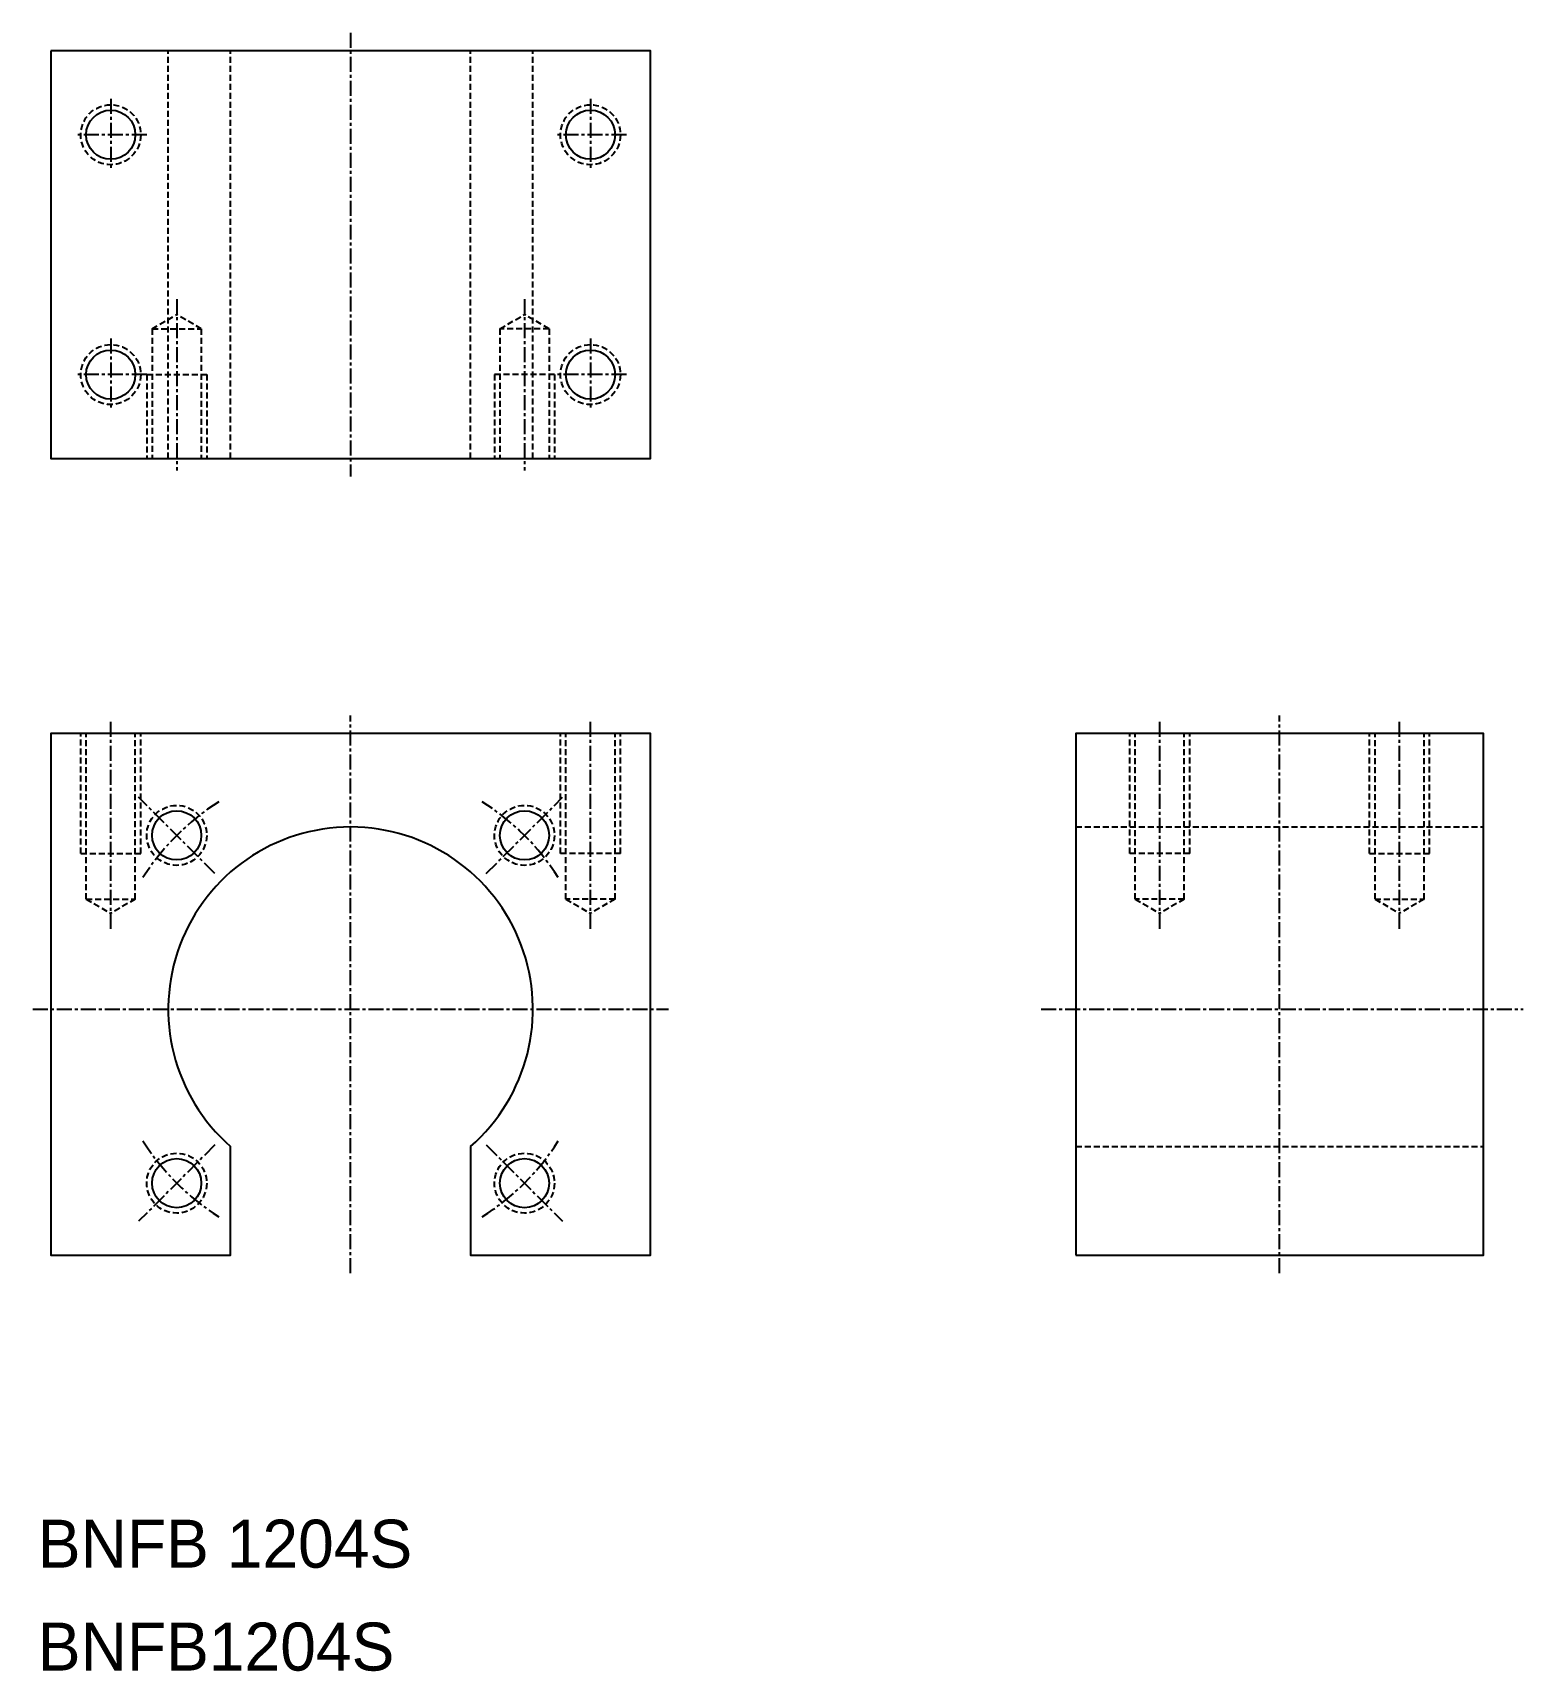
# Model space of a CAD drawing. Extents: x 2 to 126, y 5 to 142.
import ezdxf

# ---------------------------------------------------------------- set-up
doc = ezdxf.new("R2010")
doc.units = 0
doc.linetypes.add('CENTER', pattern=[2, 1.25, -0.25, 0.25, -0.25])
doc.linetypes.add('DASHED', pattern=[0.75, 0.5, -0.25])
doc.layers.get('0').update_dxf_attribs({"linetype": 'CONTINUOUS'})
doc.layers.add('CENTER', color=1, linetype='CENTER')

msp = doc.modelspace()

# ---------------------------------------------------------------- linework, layer by layer
at = {"color": 3, "linetype": 'DASHED'}
for p, q in [((13.48, 106.09), (13.48, 140.09)), ((18.68, 106.09), (18.68, 140.09)), ((38.68, 106.09), (38.68, 140.09)), ((43.88, 106.09), (43.88, 140.09)), ((12.13, 116.91), (14.18, 118.09)), ((16.23, 116.91), (14.18, 118.09)), ((41.13, 116.91), (43.18, 118.09)), ((45.23, 116.91), (43.18, 118.09)), ((12.13, 116.91), (12.13, 106.09)), ((12.13, 116.91), (16.23, 116.91)), ((16.23, 116.91), (16.23, 106.09)), ((41.13, 116.91), (41.13, 106.09)), ((45.23, 116.91), (41.13, 116.91)), ((45.23, 116.91), (45.23, 106.09)), ((11.68, 113.09), (11.68, 106.09)), ((11.68, 113.09), (16.68, 113.09)), ((16.68, 113.09), (16.68, 106.09)), ((40.68, 113.09), (40.68, 106.09)), ((45.68, 113.09), (40.68, 113.09)), ((45.68, 113.09), (45.68, 106.09)), ((6.18, 73.17), (6.18, 83.17)), ((6.63, 69.35), (6.63, 83.17)), ((10.73, 69.35), (10.73, 83.17)), ((11.18, 73.17), (11.18, 83.17)), ((46.18, 73.17), (46.18, 83.17)), ((46.63, 69.35), (46.63, 83.17)), ((50.73, 69.35), (50.73, 83.17)), ((51.18, 73.17), (51.18, 83.17)), ((93.65, 73.17), (93.65, 83.17)), ((94.1, 69.35), (94.1, 83.17)), ((98.2, 69.35), (98.2, 83.17)), ((98.65, 73.17), (98.65, 83.17)), ((113.65, 73.17), (113.65, 83.17)), ((114.1, 69.35), (114.1, 83.17)), ((118.2, 69.35), (118.2, 83.17)), ((118.65, 73.17), (118.65, 83.17)), ((89.15, 75.37), (123.15, 75.37)), ((6.18, 73.17), (11.18, 73.17)), ((51.18, 73.17), (46.18, 73.17)), ((98.65, 73.17), (93.65, 73.17)), ((113.65, 73.17), (118.65, 73.17)), ((6.63, 69.35), (8.68, 68.17)), ((6.63, 69.35), (10.73, 69.35)), ((10.73, 69.35), (8.68, 68.17)), ((50.73, 69.35), (46.63, 69.35)), ((46.63, 69.35), (48.68, 68.17)), ((50.73, 69.35), (48.68, 68.17)), ((98.2, 69.35), (94.1, 69.35)), ((94.1, 69.35), (96.15, 68.17)), ((98.2, 69.35), (96.15, 68.17)), ((114.1, 69.35), (116.15, 68.17)), ((114.1, 69.35), (118.2, 69.35)), ((118.2, 69.35), (116.15, 68.17)), ((89.15, 48.72), (123.15, 48.72))]:
    msp.add_line(p, q, dxfattribs=at)
at = {"color": 7, "linetype": 'CONTINUOUS'}
for points in [[(3.68, 140.09), (3.68, 106.09), (53.68, 106.09), (53.68, 140.09)], [(89.15, 39.67), (123.15, 39.67), (123.15, 83.17), (89.15, 83.17)]]:
    msp.add_lwpolyline(points, close=True, dxfattribs=at)
msp.add_lwpolyline([(38.68, 48.72), (38.68, 39.67), (53.68, 39.67), (53.68, 83.17), (3.68, 83.17), (3.68, 39.67), (18.68, 39.67), (18.68, 48.72)], dxfattribs=at)
at = {"color": 3, "linetype": 'DASHED'}
for centre in [(8.68, 133.09), (48.68, 133.09), (8.68, 113.09), (48.68, 113.09), (14.18, 74.67), (43.18, 74.67), (14.18, 45.67), (43.18, 45.67)]:
    msp.add_circle(centre, 2.5, dxfattribs=at)
at = {"color": 7, "linetype": 'CONTINUOUS'}
for centre in [(8.68, 133.09), (48.68, 133.09), (8.68, 113.09), (48.68, 113.09), (14.18, 74.67), (43.18, 74.67), (14.18, 45.67), (43.18, 45.67)]:
    msp.add_circle(centre, 2.05, dxfattribs=at)
msp.add_arc((28.68, 60.17), 15.2, 311.1395, 228.8605, dxfattribs=at)
at = {"layer": 'CENTER', "color": 1, "linetype": 'CENTER'}
for p, q in [((28.68, 141.59), (28.68, 104.59)), ((8.68, 136.09), (8.68, 130.09)), ((48.68, 136.09), (48.68, 130.09)), ((11.68, 133.09), (5.68, 133.09)), ((51.68, 133.09), (45.68, 133.09)), ((14.18, 119.38), (14.18, 105.09)), ((43.18, 119.38), (43.18, 105.09)), ((8.68, 116.09), (8.68, 110.09)), ((48.68, 116.09), (48.68, 110.09)), ((11.68, 113.09), (5.68, 113.09)), ((51.68, 113.09), (45.68, 113.09)), ((8.68, 66.88), (8.68, 84.17)), ((28.68, 38.17), (28.68, 84.67)), ((48.68, 66.88), (48.68, 84.17)), ((96.15, 66.88), (96.15, 84.17)), ((106.15, 38.17), (106.15, 84.67)), ((116.15, 66.88), (116.15, 84.17)), ((17.37, 71.48), (11, 77.85)), ((39.99, 71.48), (46.36, 77.85)), ((2.18, 60.17), (55.18, 60.17)), ((86.26, 60.17), (126.46, 60.17)), ((17.37, 48.86), (11, 42.49)), ((39.99, 48.86), (46.36, 42.49))]:
    msp.add_line(p, q, dxfattribs=at)
for start, end in [(122.3975, 147.6025), (32.3975, 57.6025), (212.3975, 237.6025), (302.3975, 327.6025)]:
    msp.add_arc((28.68, 60.17), 20.5, start, end, dxfattribs=at)

# ---------------------------------------------------------------- texts
at = {"color": 7, "linetype": 'CONTINUOUS'}
for s, p in [('BNFB 1204S', (2.6, 13.61)), ('BNFB1204S', (2.6, 5.03))]:
    msp.add_text(s, height=4, dxfattribs=at).set_placement(p)

doc.saveas('drawing.dxf')
